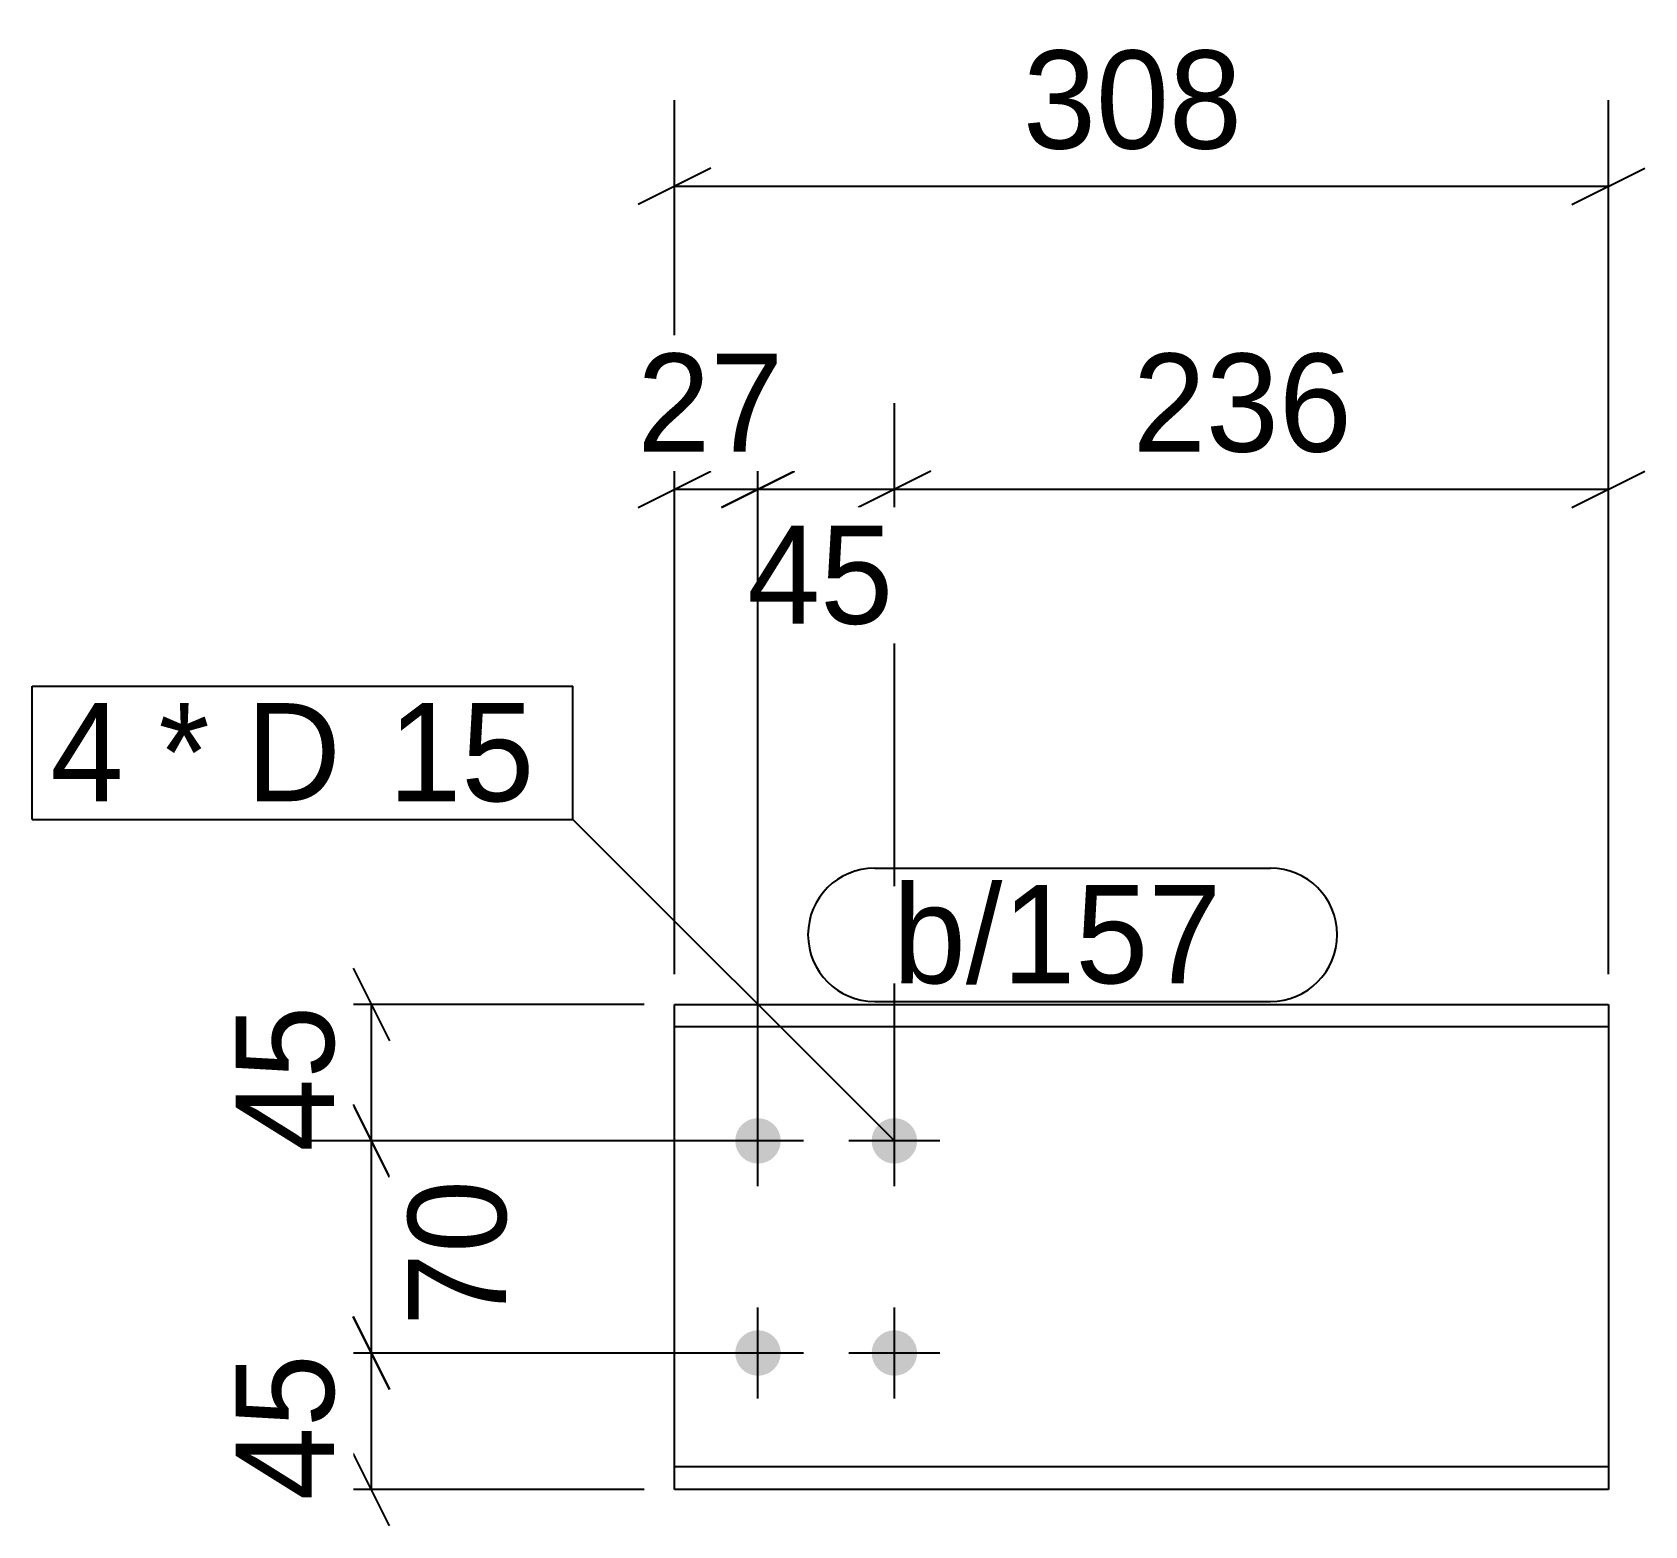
# Model space of a CAD drawing. Header units: millimetres. Extents: x 32 to 564, y 32 to 525.
import ezdxf

# ---------------------------------------------------------------- set-up
doc = ezdxf.new("R2010")
doc.units = ezdxf.units.MM
doc.styles.add('Comic Sans MS', font='COMIC.TTF', dxfattribs={"height": 0.2})

msp = doc.modelspace()

# ---------------------------------------------------------------- hatches: boundary and pattern name
at = {"linetype": 'Continuous'}
for points in [[(263.9, 159, -1), (278.9, 159, -1)], [(308.9, 159, -1), (323.9, 159, -1)], [(263.9, 89, -1), (278.9, 89, -1)], [(308.9, 89, -1), (323.9, 89, -1)]]:
    msp.add_hatch(color=3, dxfattribs=at).paths.add_polyline_path(points)

# ---------------------------------------------------------------- linework, layer by layer
at = {"color": 8, "linetype": 'Continuous'}
for p, q in [((243.9, 214), (243.9, 502.4)), ((551.92, 214), (551.92, 502.4)), ((255.9, 480), (231.9, 468)), ((539.92, 468), (563.92, 480)), ((243.9, 474), (551.92, 474)), ((243.9, 214), (243.9, 402.4)), ((271.4, 169), (271.4, 399.6)), ((316.4, 169), (316.4, 402.4)), ((316.4, 169), (316.4, 399.6)), ((551.92, 214), (551.92, 402.4)), ((231.9, 368), (255.9, 380)), ((259.4, 368), (283.4, 380)), ((328.4, 380), (304.4, 368)), ((328.4, 380), (304.4, 368)), ((539.92, 368), (563.92, 380)), ((243.9, 374), (271.4, 374)), ((271.4, 374), (316.4, 374)), ((316.4, 374), (551.92, 374)), ((137.9, 216), (149.9, 192)), ((233.9, 204), (115.5, 204)), ((143.9, 159), (143.9, 204)), ((149.9, 147), (137.9, 171)), ((261.4, 159), (115.5, 159)), ((143.9, 89), (143.9, 159)), ((149.9, 77), (137.9, 101)), ((261.4, 89), (118.3, 89)), ((143.9, 44), (143.9, 89)), ((149.9, 32), (137.9, 56)), ((233.9, 44), (115.5, 44))]:
    msp.add_line(p, q, dxfattribs=at)
at = {"color": 7, "linetype": 'Continuous'}
for p, q in [((32, 309.07), (210.33, 309.07)), ((32, 265.07), (32, 309.07)), ((210.33, 265.07), (210.33, 309.07)), ((32, 265.07), (210.33, 265.07)), ((316.4, 159), (210.33, 265.07)), ((309.9, 249), (440.43, 249)), ((243.9, 44), (243.9, 204)), ((243.9, 204), (551.92, 204)), ((309.9, 205), (440.43, 205)), ((551.92, 204), (551.92, 44)), ((551.92, 196.6), (243.9, 196.6)), ((551.92, 51.4), (243.9, 51.4)), ((551.92, 44), (243.9, 44))]:
    msp.add_line(p, q, dxfattribs=at)
at = {"color": 3, "linetype": 'Continuous'}
for p, q in [((271.4, 144), (271.4, 174)), ((316.4, 144), (316.4, 174)), ((286.4, 159), (256.4, 159)), ((331.4, 159), (301.4, 159)), ((271.4, 74), (271.4, 104)), ((316.4, 74), (316.4, 104)), ((286.4, 89), (256.4, 89)), ((331.4, 89), (301.4, 89))]:
    msp.add_line(p, q, dxfattribs=at)
at = {"color": 7, "linetype": 'Continuous'}
for centre, start, end in [((309.9, 227), 90, 270), ((440.43, 227), 270, 90)]:
    msp.add_arc(centre, 22, start, end, dxfattribs=at)

# ---------------------------------------------------------------- wipeouts: each hides what was drawn before it
at = {"color": 0}
for points in [[(443.4, 480), (443.4, 524.8), (352.42, 524.8), (352.42, 480)], [(479.65, 380), (479.65, 424.8), (388.67, 424.8), (388.67, 380)], [(64.06, 271.07), (64.06, 303.07), (38, 303.07), (38, 271.07)], [(139.85, 271.07), (139.85, 303.07), (73.66, 303.07), (73.66, 271.07)], [(194.73, 271.07), (194.73, 303.07), (149.45, 303.07), (149.45, 271.07)]]:
    msp.add_wipeout(points, dxfattribs=at)

# ---------------------------------------------------------------- next in the draw order: texts
at = {"color": 3, "style": 'Comic Sans MS'}
for s, p in [('308', (358.82, 486.4)), ('236', (395.07, 386.4))]:
    msp.add_text(s, height=32.375, dxfattribs=at).set_placement(p)

# ---------------------------------------------------------------- next in the draw order: wipeouts: each hides what was drawn before it
at = {"color": 0}
for points in [[(326.36, 323.2), (326.36, 368), (261.43, 368), (261.43, 323.2)], [(64.06, 271.07), (64.06, 303.07), (38, 303.07), (38, 271.07)], [(139.85, 271.07), (139.85, 303.07), (73.66, 303.07), (73.66, 271.07)], [(194.73, 271.07), (194.73, 303.07), (149.45, 303.07), (149.45, 271.07)], [(434.43, 211), (434.43, 243), (315.9, 243), (315.9, 211)], [(137.9, 213.96), (93.1, 213.96), (93.1, 149.04), (137.9, 149.04)]]:
    msp.add_wipeout(points, dxfattribs=at)

# ---------------------------------------------------------------- next in the draw order: linework, layer by layer
at = {"color": 8, "linetype": 'Continuous'}
for p, q in [((271.4, 169), (271.4, 402.4)), ((283.4, 380), (259.4, 368)), ((137.9, 171), (149.9, 147)), ((261.4, 159), (118.3, 159))]:
    msp.add_line(p, q, dxfattribs=at)

# ---------------------------------------------------------------- next in the draw order: texts
at = {"color": 3, "style": 'Comic Sans MS'}
for s, height, p in [('45', 32.375, (267.83, 329.6)), ('4', 32.38, (38, 271.07)), ('* D', 32.375, (73.66, 271.07)), ('15', 32.375, (149.45, 271.07))]:
    msp.add_text(s, height=height, dxfattribs=at).set_placement(p)
msp.add_text('45', height=32.375, rotation=90.0002, dxfattribs=at).set_placement((131.5, 155.44))

# ---------------------------------------------------------------- next in the draw order: wipeouts: each hides what was drawn before it
at = {"color": 0}
msp.add_wipeout([(434.43, 211), (434.43, 243), (315.9, 243), (315.9, 211)], dxfattribs=at)

# ---------------------------------------------------------------- next in the draw order: texts
at = {"color": 3, "style": 'Comic Sans MS'}
msp.add_text('b/157', height=32.375, dxfattribs=at).set_placement((315.9, 211))

# ---------------------------------------------------------------- next in the draw order: wipeouts: each hides what was drawn before it
at = {"color": 0}
for points in [[(290.11, 380), (290.11, 424.8), (225.18, 424.8), (225.18, 380)], [(194.7, 156.46), (149.9, 156.46), (149.9, 91.54), (194.7, 91.54)]]:
    msp.add_wipeout(points, dxfattribs=at)

# ---------------------------------------------------------------- next in the draw order: linework, layer by layer
at = {"color": 8, "linetype": 'Continuous'}
for p, q in [((137.9, 101), (149.9, 77)), ((261.4, 89), (115.5, 89))]:
    msp.add_line(p, q, dxfattribs=at)

# ---------------------------------------------------------------- next in the draw order: texts
at = {"color": 3, "style": 'Comic Sans MS'}
msp.add_text('27', height=32.375, dxfattribs=at).set_placement((231.58, 386.4))
msp.add_text('70', height=32.375, rotation=90.0002, dxfattribs=at).set_placement((188.3, 97.94))

# ---------------------------------------------------------------- next in the draw order: wipeouts: each hides what was drawn before it
at = {"color": 0}
msp.add_wipeout([(137.9, 98.96), (93.1, 98.96), (93.1, 34.04), (137.9, 34.04)], dxfattribs=at)

# ---------------------------------------------------------------- next in the draw order: texts
at = {"color": 3, "style": 'Comic Sans MS'}
msp.add_text('45', height=32.375, rotation=90.0002, dxfattribs=at).set_placement((131.5, 40.44))

doc.saveas('drawing.dxf')
